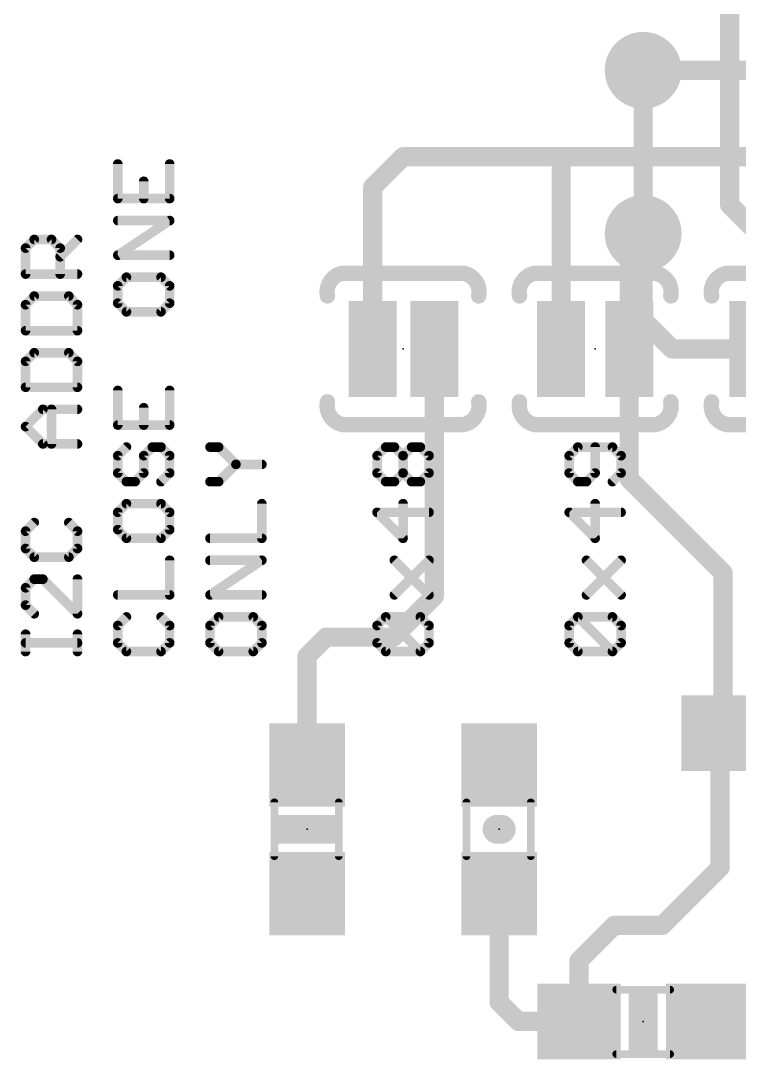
# Model space of a CAD drawing. Extents: x -22 to 88, y -20 to 45.
# Drawn here: x 1.29 to 10.8, y 14.74 to 28.47 of the extents above; entities that cross this region are included whole.
import ezdxf

# ---------------------------------------------------------------- set-up
doc = ezdxf.new("R2010")
doc.units = 0
for name, color, linetype in [('1', 12, 'CONTINUOUS'), ('16', 132, 'CONTINUOUS'), ('18', 110, 'CONTINUOUS'), ('21', 41, 'CONTINUOUS'), ('23', 53, 'CONTINUOUS'), ('51', 53, 'CONTINUOUS')]:
    doc.layers.add(name, color=color, linetype=linetype)

# ---------------------------------------------------------------- blocks, each defined once
blk = doc.blocks.new('RECT')
blk.add_solid([(-0.5, -0.5), (0.5, -0.5), (-0.5, 0.5), (0.5, 0.5)])
blk = doc.blocks.new('ROUNDV')
at = {"const_width": 0.5}
blk.add_lwpolyline([(0, -0.25, 1), (0, 0.25, 1), (0, -0.25)], format="xyb", dxfattribs=at)

msp = doc.modelspace()

# ---------------------------------------------------------------- linework, layer by layer
at = {"layer": '1', "const_width": 0.254}
for points in [[(9.525, 27.813), (12.7, 27.813)], [(5.9491, 26.2691), (6.35, 26.67)], [(6.35, 26.67), (8.509, 26.67)], [(8.44, 26.601), (8.509, 26.67)], [(8.509, 26.67), (10.922, 26.67)], [(10.922, 26.67), (13.589, 26.67)], [(10.98, 26.612), (10.922, 26.67)], [(8.44, 24.13), (8.44, 26.601)], [(5.9491, 24.13), (5.9491, 26.2691)], [(9.34, 25.469), (9.525, 25.654)], [(9.34, 24.13), (9.34, 25.469)], [(6.7627, 24.13), (6.7627, 20.8597)], [(9.34, 24.13), (9.34, 22.41)], [(10.58, 21.17), (9.34, 22.41)], [(10.58, 19.05), (10.58, 21.17)], [(6.223, 20.32), (6.7627, 20.8597)], [(5.08, 20.066), (5.334, 20.32)], [(5.334, 20.32), (6.223, 20.32)], [(5.08, 18.63), (5.08, 20.066)], [(10.541, 19.011), (10.58, 19.05)], [(10.541, 17.272), (10.541, 19.011)], [(9.779, 16.51), (10.541, 17.272)], [(7.62, 16.93), (7.62, 15.494)], [(8.675, 16.041), (9.144, 16.51)], [(9.144, 16.51), (9.779, 16.51)], [(8.675, 15.24), (8.675, 16.041)], [(7.874, 15.24), (7.62, 15.494)], [(8.675, 15.24), (7.874, 15.24)], [(10.375, 15.24), (11.049, 15.24)]]:
    msp.add_lwpolyline(points, dxfattribs=at)
at = {"layer": '1', "const_width": 0.127}
for points in [[(9.525, 27.8765, 1), (9.525, 27.7495)], [(6.35, 26.7335, 1), (6.35, 26.6065)], [(6.3949, 26.6251, 1), (6.3051, 26.7149)], [(8.509, 26.7335, 1), (8.509, 26.6065)], [(8.5539, 26.6251, 1), (8.4641, 26.7149)], [(8.509, 26.6065, 1), (8.509, 26.7335)], [(10.922, 26.7335, 1), (10.922, 26.6065)], [(8.5035, 26.601, 1), (8.3765, 26.601)], [(8.3951, 26.6459, 1), (8.4849, 26.5561)], [(6.0126, 26.2691, 1), (5.8856, 26.2691)], [(5.9042, 26.314, 1), (5.994, 26.2242)], [(9.5699, 25.6091, 1), (9.4801, 25.6989)], [(9.4035, 25.469, 1), (9.2765, 25.469)], [(9.2951, 25.5139, 1), (9.3849, 25.4241)], [(5.8856, 24.13, 1), (6.0126, 24.13)], [(6.8262, 24.13, 1), (6.6992, 24.13)], [(8.3765, 24.13, 1), (8.5035, 24.13)], [(9.4035, 24.13, 1), (9.2765, 24.13)], [(9.2765, 24.13, 1), (9.4035, 24.13)], [(9.3849, 22.4549, 1), (9.2951, 22.3651)], [(9.2765, 22.41, 1), (9.4035, 22.41)], [(10.6435, 21.17, 1), (10.5165, 21.17)], [(10.5351, 21.1251, 1), (10.6249, 21.2149)], [(6.6992, 20.8597, 1), (6.8262, 20.8597)], [(6.8076, 20.8148, 1), (6.7178, 20.9046)], [(5.334, 20.3835, 1), (5.334, 20.2565)], [(5.3789, 20.2751, 1), (5.2891, 20.3649)], [(6.1781, 20.3649, 1), (6.2679, 20.2751)], [(6.223, 20.2565, 1), (6.223, 20.3835)], [(5.1435, 20.066, 1), (5.0165, 20.066)], [(5.0351, 20.1109, 1), (5.1249, 20.0211)], [(10.6045, 19.011, 1), (10.4775, 19.011)], [(10.4961, 19.0559, 1), (10.5859, 18.9661)], [(10.5165, 19.05, 1), (10.6435, 19.05)], [(10.6249, 19.0051, 1), (10.5351, 19.0949)], [(5.0165, 18.63, 1), (5.1435, 18.63)], [(10.4775, 17.272, 1), (10.6045, 17.272)], [(10.5859, 17.2271, 1), (10.4961, 17.3169)], [(7.6835, 16.93, 1), (7.5565, 16.93)], [(9.144, 16.5735, 1), (9.144, 16.4465)], [(9.1889, 16.4651, 1), (9.0991, 16.5549)], [(9.7341, 16.5549, 1), (9.8239, 16.4651)], [(9.779, 16.4465, 1), (9.779, 16.5735)], [(8.7385, 16.041, 1), (8.6115, 16.041)], [(8.6301, 16.0859, 1), (8.7199, 15.9961)], [(7.6649, 15.5389, 1), (7.5751, 15.4491)], [(7.5565, 15.494, 1), (7.6835, 15.494)], [(7.874, 15.3035, 1), (7.874, 15.1765)], [(7.8291, 15.1951, 1), (7.9189, 15.2849)], [(8.6115, 15.24, 1), (8.7385, 15.24)], [(8.675, 15.1765, 1), (8.675, 15.3035)], [(10.375, 15.3035, 1), (10.375, 15.1765)]]:
    msp.add_lwpolyline(points, format="xyb", dxfattribs=at)
at = {"layer": '16', "const_width": 0.254}
for points in [[(10.668, 26.035), (10.668, 29.083)], [(9.525, 25.654), (9.525, 27.813)], [(11.049, 25.654), (10.668, 26.035)], [(9.525, 25.654), (9.525, 24.511)], [(9.525, 24.511), (9.906, 24.13)], [(9.906, 24.13), (16.51, 24.13)]]:
    msp.add_lwpolyline(points, dxfattribs=at)
at = {"layer": '16', "const_width": 0.127}
for points in [[(9.5885, 27.813, 1), (9.4615, 27.813)], [(10.7129, 26.0799, 1), (10.6231, 25.9901)], [(10.6045, 26.035, 1), (10.7315, 26.035)], [(9.5885, 25.654, 1), (9.4615, 25.654)], [(9.4615, 25.654, 1), (9.5885, 25.654)], [(9.5699, 24.5559, 1), (9.4801, 24.4661)], [(9.4615, 24.511, 1), (9.5885, 24.511)], [(9.906, 24.1935, 1), (9.906, 24.0665)], [(9.8611, 24.0851, 1), (9.9509, 24.1749)]]:
    msp.add_lwpolyline(points, format="xyb", dxfattribs=at)
at = {"layer": '21'}
for points, const_width in [([(2.5775, 26.5744), (2.5775, 26.1168)], 0.127), ([(3.2639, 26.1168), (3.2639, 26.5744)], 0.127), ([(2.9207, 26.1168), (2.9207, 26.3456)], 0.127), ([(2.5775, 26.1168), (3.2639, 26.1168)], 0.127), ([(2.5775, 25.3684), (3.2639, 25.826)], 0.127), ([(3.2639, 25.826), (2.5775, 25.826)], 0.127), ([(1.3583, 25.4621), (1.4727, 25.5765)], 0.127), ([(1.4727, 25.5765), (1.7015, 25.5765)], 0.127), ([(1.7015, 25.5765), (1.8159, 25.4621)], 0.127), ([(1.8159, 25.3477), (2.0447, 25.5765)], 0.127), ([(1.3583, 25.1189), (1.3583, 25.4621)], 0.127), ([(1.8159, 25.4621), (1.8159, 25.1189)], 0.127), ([(3.2639, 25.3684), (2.5775, 25.3684)], 0.127), ([(2.0447, 25.1189), (1.3583, 25.1189)], 0.127), ([(2.6919, 25.0776), (2.5775, 24.9632)], 0.127), ([(3.1495, 25.0776), (2.6919, 25.0776)], 0.127), ([(3.2639, 24.9632), (3.1495, 25.0776)], 0.127), ([(5.55, 25.13), (7.15, 25.13)], 0.2032), ([(8.09, 25.13), (9.69, 25.13)], 0.2032), ([(10.63, 25.13), (12.23, 25.13)], 0.2032), ([(2.5775, 24.9632), (2.5775, 24.7344)], 0.127), ([(3.2639, 24.7344), (3.2639, 24.9632)], 0.127), ([(1.4727, 24.8281), (1.3583, 24.7137)], 0.127), ([(1.9303, 24.8281), (1.4727, 24.8281)], 0.127), ([(2.0447, 24.7137), (1.9303, 24.8281)], 0.127), ([(1.3583, 24.7137), (1.3583, 24.3705)], 0.127), ([(2.0447, 24.3705), (2.0447, 24.7137)], 0.127), ([(2.5775, 24.7344), (2.6919, 24.62)], 0.127), ([(3.1495, 24.62), (3.2639, 24.7344)], 0.127), ([(2.6919, 24.62), (3.1495, 24.62)], 0.127), ([(1.3583, 24.3705), (2.0447, 24.3705)], 0.127), ([(1.4727, 24.0797), (1.3583, 23.9653)], 0.127), ([(1.3583, 23.9653), (1.3583, 23.6221)], 0.127), ([(1.9303, 24.0797), (1.4727, 24.0797)], 0.127), ([(2.0447, 23.9653), (1.9303, 24.0797)], 0.127), ([(2.0447, 23.6221), (2.0447, 23.9653)], 0.127), ([(1.3583, 23.6221), (2.0447, 23.6221)], 0.127), ([(2.5775, 23.5808), (2.5775, 23.1232)], 0.127), ([(3.2639, 23.1232), (3.2639, 23.5808)], 0.127), ([(1.3583, 23.1025), (1.5871, 23.3313)], 0.127), ([(1.5871, 23.3313), (2.0447, 23.3313)], 0.127), ([(1.7015, 22.8737), (1.7015, 23.3313)], 0.127), ([(2.9207, 23.1232), (2.9207, 23.352)], 0.127), ([(7.15, 23.13), (5.55, 23.13)], 0.2032), ([(9.69, 23.13), (8.09, 23.13)], 0.2032), ([(12.23, 23.13), (10.63, 23.13)], 0.2032), ([(1.5871, 22.8737), (1.3583, 23.1025)], 0.127), ([(2.5775, 23.1232), (3.2639, 23.1232)], 0.127), ([(2.0447, 22.8737), (1.5871, 22.8737)], 0.127), ([(2.6919, 22.8323), (2.5775, 22.7179)], 0.127), ([(2.9207, 22.7179), (3.0351, 22.8323)], 0.127), ([(3.0351, 22.8323), (3.1495, 22.8323)], 0.127), ([(3.1495, 22.8323), (3.2639, 22.7179)], 0.127), ([(3.9111, 22.8323), (3.7967, 22.8323)], 0.127), ([(4.1399, 22.6035), (3.9111, 22.8323)], 0.127), ([(6.0065, 22.7179), (6.1209, 22.8323)], 0.127), ([(6.1209, 22.8323), (6.2353, 22.8323)], 0.127), ([(6.2353, 22.8323), (6.3497, 22.7179)], 0.127), ([(6.3497, 22.7179), (6.4641, 22.8323)], 0.127), ([(6.4641, 22.8323), (6.5785, 22.8323)], 0.127), ([(6.5785, 22.8323), (6.6929, 22.7179)], 0.127), ([(8.6609, 22.8323), (8.5465, 22.7179)], 0.127), ([(9.1185, 22.8323), (8.6609, 22.8323)], 0.127), ([(8.8897, 22.4891), (8.8897, 22.8323)], 0.127), ([(9.2329, 22.7179), (9.1185, 22.8323)], 0.127), ([(2.5775, 22.7179), (2.5775, 22.4891)], 0.127), ([(2.9207, 22.4891), (2.9207, 22.7179)], 0.127), ([(3.2639, 22.7179), (3.2639, 22.4891)], 0.127), ([(3.9111, 22.3747), (4.1399, 22.6035)], 0.127), ([(4.1399, 22.6035), (4.4831, 22.6035)], 0.127), ([(6.0065, 22.4891), (6.0065, 22.7179)], 0.127), ([(6.3497, 22.4891), (6.3497, 22.7179)], 0.127), ([(6.6929, 22.7179), (6.6929, 22.4891)], 0.127), ([(8.5465, 22.7179), (8.5465, 22.4891)], 0.127), ([(9.2329, 22.4891), (9.2329, 22.7179)], 0.127), ([(2.5775, 22.4891), (2.6919, 22.3747)], 0.127), ([(2.8063, 22.3747), (2.9207, 22.4891)], 0.127), ([(3.2639, 22.4891), (3.1495, 22.3747)], 0.127), ([(6.1209, 22.3747), (6.0065, 22.4891)], 0.127), ([(6.3497, 22.4891), (6.2353, 22.3747)], 0.127), ([(6.4641, 22.3747), (6.3497, 22.4891)], 0.127), ([(6.6929, 22.4891), (6.5785, 22.3747)], 0.127), ([(8.5465, 22.4891), (8.6609, 22.3747)], 0.127), ([(8.7753, 22.3747), (8.8897, 22.4891)], 0.127), ([(9.1185, 22.3747), (9.2329, 22.4891)], 0.127), ([(2.6919, 22.3747), (2.8063, 22.3747)], 0.127), ([(3.7967, 22.3747), (3.9111, 22.3747)], 0.127), ([(6.2353, 22.3747), (6.1209, 22.3747)], 0.127), ([(6.5785, 22.3747), (6.4641, 22.3747)], 0.127), ([(8.6609, 22.3747), (8.7753, 22.3747)], 0.127), ([(2.6919, 22.0839), (2.5775, 21.9695)], 0.127), ([(3.1495, 22.0839), (2.6919, 22.0839)], 0.127), ([(3.2639, 21.9695), (3.1495, 22.0839)], 0.127), ([(4.4831, 21.6263), (4.4831, 22.0839)], 0.127), ([(6.3497, 21.6263), (6.3497, 22.0839)], 0.127), ([(8.8897, 21.6263), (8.8897, 22.0839)], 0.127), ([(2.5775, 21.9695), (2.5775, 21.7407)], 0.127), ([(3.2639, 21.7407), (3.2639, 21.9695)], 0.127), ([(6.6929, 21.9695), (6.0065, 21.9695)], 0.127), ([(6.0065, 21.9695), (6.3497, 21.6263)], 0.127), ([(9.2329, 21.9695), (8.5465, 21.9695)], 0.127), ([(8.5465, 21.9695), (8.8897, 21.6263)], 0.127), ([(1.4727, 21.8345), (1.3583, 21.7201)], 0.127), ([(2.0447, 21.7201), (1.9303, 21.8345)], 0.127), ([(1.3583, 21.7201), (1.3583, 21.4913)], 0.127), ([(2.0447, 21.4913), (2.0447, 21.7201)], 0.127), ([(2.5775, 21.7407), (2.6919, 21.6263)], 0.127), ([(2.6919, 21.6263), (3.1495, 21.6263)], 0.127), ([(3.1495, 21.6263), (3.2639, 21.7407)], 0.127), ([(3.7967, 21.6263), (4.4831, 21.6263)], 0.127), ([(1.3583, 21.4913), (1.4727, 21.3769)], 0.127), ([(1.9303, 21.3769), (2.0447, 21.4913)], 0.127), ([(1.4727, 21.3769), (1.9303, 21.3769)], 0.127), ([(3.2639, 20.8779), (3.2639, 21.3355)], 0.127), ([(3.7967, 20.8779), (4.4831, 21.3355)], 0.127), ([(4.4831, 21.3355), (3.7967, 21.3355)], 0.127), ([(6.2353, 20.8779), (6.6929, 21.3355)], 0.127), ([(6.6929, 20.8779), (6.2353, 21.3355)], 0.127), ([(8.7753, 20.8779), (9.2329, 21.3355)], 0.127), ([(9.2329, 20.8779), (8.7753, 21.3355)], 0.127), ([(1.4727, 21.086), (1.3583, 20.9716)], 0.127), ([(1.5871, 21.086), (1.4727, 21.086)], 0.127), ([(2.0447, 20.6284), (1.5871, 21.086)], 0.127), ([(2.0447, 21.086), (2.0447, 20.6284)], 0.127), ([(1.3583, 20.9716), (1.3583, 20.7428)], 0.127), ([(2.5775, 20.8779), (3.2639, 20.8779)], 0.127), ([(4.4831, 20.8779), (3.7967, 20.8779)], 0.127), ([(1.3583, 20.7428), (1.4727, 20.6284)], 0.127), ([(2.6919, 20.5871), (2.5775, 20.4727)], 0.127), ([(3.2639, 20.4727), (3.1495, 20.5871)], 0.127), ([(3.9111, 20.5871), (3.7967, 20.4727)], 0.127), ([(4.3687, 20.5871), (3.9111, 20.5871)], 0.127), ([(4.4831, 20.4727), (4.3687, 20.5871)], 0.127), ([(6.0065, 20.4727), (6.1209, 20.5871)], 0.127), ([(6.1209, 20.5871), (6.5785, 20.5871)], 0.127), ([(6.5785, 20.1295), (6.1209, 20.5871)], 0.127), ([(6.5785, 20.5871), (6.6929, 20.4727)], 0.127), ([(8.5465, 20.4727), (8.6609, 20.5871)], 0.127), ([(8.6609, 20.5871), (9.1185, 20.5871)], 0.127), ([(9.1185, 20.1295), (8.6609, 20.5871)], 0.127), ([(9.1185, 20.5871), (9.2329, 20.4727)], 0.127), ([(2.5775, 20.4727), (2.5775, 20.2439)], 0.127), ([(3.2639, 20.2439), (3.2639, 20.4727)], 0.127), ([(3.7967, 20.4727), (3.7967, 20.2439)], 0.127), ([(4.4831, 20.2439), (4.4831, 20.4727)], 0.127), ([(6.0065, 20.2439), (6.0065, 20.4727)], 0.127), ([(6.6929, 20.4727), (6.6929, 20.2439)], 0.127), ([(8.5465, 20.2439), (8.5465, 20.4727)], 0.127), ([(9.2329, 20.4727), (9.2329, 20.2439)], 0.127), ([(1.3583, 20.1295), (1.3583, 20.3583)], 0.127), ([(2.0447, 20.1295), (2.0447, 20.3583)], 0.127), ([(2.0447, 20.2439), (1.3583, 20.2439)], 0.127), ([(2.5775, 20.2439), (2.6919, 20.1295)], 0.127), ([(2.6919, 20.1295), (3.1495, 20.1295)], 0.127), ([(3.1495, 20.1295), (3.2639, 20.2439)], 0.127), ([(3.7967, 20.2439), (3.9111, 20.1295)], 0.127), ([(3.9111, 20.1295), (4.3687, 20.1295)], 0.127), ([(4.3687, 20.1295), (4.4831, 20.2439)], 0.127), ([(6.1209, 20.1295), (6.0065, 20.2439)], 0.127), ([(6.5785, 20.1295), (6.1209, 20.1295)], 0.127), ([(6.6929, 20.2439), (6.5785, 20.1295)], 0.127), ([(8.6609, 20.1295), (8.5465, 20.2439)], 0.127), ([(9.1185, 20.1295), (8.6609, 20.1295)], 0.127), ([(9.2329, 20.2439), (9.1185, 20.1295)], 0.127), ([(7.5921, 17.78), (7.6479, 17.78)], 0.381)]:
    msp.add_lwpolyline(points, dxfattribs=dict(at, const_width=const_width))
for points, const_width in [([(2.6093, 26.5744, 1), (2.5458, 26.5744)], 0.0635), ([(3.2957, 26.5744, 1), (3.2321, 26.5744)], 0.0635), ([(2.9525, 26.3456, 1), (2.889, 26.3456)], 0.0635), ([(2.5775, 26.1486, 1), (2.5775, 26.0851)], 0.0635), ([(2.5458, 26.1168, 1), (2.6093, 26.1168)], 0.0635), ([(2.889, 26.1168, 1), (2.9525, 26.1168)], 0.0635), ([(3.2321, 26.1168, 1), (3.2957, 26.1168)], 0.0635), ([(3.2639, 26.0851, 1), (3.2639, 26.1486)], 0.0635), ([(2.5775, 25.8577, 1), (2.5775, 25.7943)], 0.0635), ([(3.2815, 25.7996, 1), (3.2463, 25.8524)], 0.0635), ([(3.2639, 25.7943, 1), (3.2639, 25.8577)], 0.0635), ([(1.4727, 25.6083, 1), (1.4727, 25.5448)], 0.0635), ([(1.4952, 25.5541, 1), (1.4503, 25.599)], 0.0635), ([(1.724, 25.599, 1), (1.6791, 25.5541)], 0.0635), ([(1.7015, 25.5448, 1), (1.7015, 25.6083)], 0.0635), ([(2.0672, 25.5541, 1), (2.0222, 25.599)], 0.0635), ([(1.3901, 25.4621, 1), (1.3266, 25.4621)], 0.0635), ([(1.3359, 25.4846, 1), (1.3808, 25.4397)], 0.0635), ([(1.8477, 25.4621, 1), (1.7842, 25.4621)], 0.0635), ([(1.7935, 25.3702, 1), (1.8384, 25.3253)], 0.0635), ([(1.7935, 25.4397, 1), (1.8384, 25.4846)], 0.0635), ([(2.5775, 25.4002, 1), (2.5775, 25.3367)], 0.0635), ([(2.5599, 25.3948, 1), (2.5951, 25.342)], 0.0635), ([(3.2639, 25.3367, 1), (3.2639, 25.4002)], 0.0635), ([(1.3583, 25.1507, 1), (1.3583, 25.0872)], 0.0635), ([(1.3266, 25.1189, 1), (1.3901, 25.1189)], 0.0635), ([(1.7842, 25.1189, 1), (1.8477, 25.1189)], 0.0635), ([(2.0447, 25.0872, 1), (2.0447, 25.1507)], 0.0635), ([(2.6919, 25.1093, 1), (2.6919, 25.0458)], 0.0635), ([(2.7144, 25.0551, 1), (2.6695, 25.1)], 0.0635), ([(3.172, 25.1, 1), (3.1271, 25.0551)], 0.0635), ([(3.1495, 25.0458, 1), (3.1495, 25.1093)], 0.0635), ([(5.55, 25.13, 0.4144), (5.35, 24.83)], 0.2032), ([(5.55, 25.1808, 1), (5.55, 25.0792)], 0.1016), ([(5.5599, 25.0802, 1), (5.5401, 25.1798)], 0.1016), ([(7.35, 24.83, 0.4146), (7.15, 25.13)], 0.2032), ([(7.1599, 25.1798, 1), (7.1401, 25.0802)], 0.1016), ([(7.15, 25.0792, 1), (7.15, 25.1808)], 0.1016), ([(8.09, 25.13, 0.4142), (7.89, 24.83)], 0.2032), ([(8.09, 25.1808, 1), (8.09, 25.0792)], 0.1016), ([(8.1, 25.0802, 1), (8.08, 25.1798)], 0.1016), ([(9.89, 24.83, 0.4142), (9.69, 25.13)], 0.2032), ([(9.7, 25.1798, 1), (9.68, 25.0802)], 0.1016), ([(9.69, 25.0792, 1), (9.69, 25.1808)], 0.1016), ([(10.63, 25.13, 0.4142), (10.43, 24.83)], 0.2032), ([(10.63, 25.1808, 1), (10.63, 25.0792)], 0.1016), ([(10.64, 25.0802, 1), (10.62, 25.1798)], 0.1016), ([(2.6093, 24.9632, 1), (2.5458, 24.9632)], 0.0635), ([(2.5551, 24.9856, 1), (2.6, 24.9407)], 0.0635), ([(3.2957, 24.9632, 1), (3.2321, 24.9632)], 0.0635), ([(3.2414, 24.9407, 1), (3.2864, 24.9856)], 0.0635), ([(1.4727, 24.8599, 1), (1.4727, 24.7964)], 0.0635), ([(1.4952, 24.8057, 1), (1.4503, 24.8506)], 0.0635), ([(1.9528, 24.8506, 1), (1.9079, 24.8057)], 0.0635), ([(1.9303, 24.7964, 1), (1.9303, 24.8599)], 0.0635), ([(5.3002, 24.82, 1), (5.3998, 24.84)], 0.1016), ([(7.3002, 24.84, 1), (7.3998, 24.82)], 0.1016), ([(7.8402, 24.82, 1), (7.9398, 24.84)], 0.1016), ([(9.8402, 24.84, 1), (9.9398, 24.82)], 0.1016), ([(10.3802, 24.82, 1), (10.4798, 24.84)], 0.1016), ([(1.3901, 24.7137, 1), (1.3266, 24.7137)], 0.0635), ([(1.3359, 24.7362, 1), (1.3808, 24.6913)], 0.0635), ([(2.0765, 24.7137, 1), (2.013, 24.7137)], 0.0635), ([(2.0222, 24.6913, 1), (2.0672, 24.7362)], 0.0635), ([(2.5458, 24.7344, 1), (2.6093, 24.7344)], 0.0635), ([(2.6, 24.7568, 1), (2.5551, 24.7119)], 0.0635), ([(3.2321, 24.7344, 1), (3.2957, 24.7344)], 0.0635), ([(3.2864, 24.7119, 1), (3.2414, 24.7568)], 0.0635), ([(2.6919, 24.6517, 1), (2.6919, 24.5882)], 0.0635), ([(2.6695, 24.5975, 1), (2.7144, 24.6424)], 0.0635), ([(3.1271, 24.6424, 1), (3.172, 24.5975)], 0.0635), ([(3.1495, 24.5882, 1), (3.1495, 24.6517)], 0.0635), ([(1.3583, 24.4023, 1), (1.3583, 24.3388)], 0.0635), ([(1.3266, 24.3705, 1), (1.3901, 24.3705)], 0.0635), ([(2.013, 24.3705, 1), (2.0765, 24.3705)], 0.0635), ([(2.0447, 24.3388, 1), (2.0447, 24.4023)], 0.0635), ([(1.3901, 23.9653, 1), (1.3266, 23.9653)], 0.0635), ([(1.4727, 24.1114, 1), (1.4727, 24.0479)], 0.0635), ([(1.4952, 24.0572, 1), (1.4503, 24.1021)], 0.0635), ([(1.9528, 24.1021, 1), (1.9079, 24.0572)], 0.0635), ([(1.9303, 24.0479, 1), (1.9303, 24.1114)], 0.0635), ([(2.0765, 23.9653, 1), (2.013, 23.9653)], 0.0635), ([(1.3359, 23.9877, 1), (1.3808, 23.9428)], 0.0635), ([(2.0222, 23.9428, 1), (2.0672, 23.9877)], 0.0635), ([(1.3583, 23.6539, 1), (1.3583, 23.5904)], 0.0635), ([(1.3266, 23.6221, 1), (1.3901, 23.6221)], 0.0635), ([(2.013, 23.6221, 1), (2.0765, 23.6221)], 0.0635), ([(2.0447, 23.5904, 1), (2.0447, 23.6539)], 0.0635), ([(2.6093, 23.5808, 1), (2.5458, 23.5808)], 0.0635), ([(3.2957, 23.5808, 1), (3.2321, 23.5808)], 0.0635), ([(5.35, 23.43, 0.4144), (5.55, 23.13)], 0.2032), ([(5.3998, 23.42, 1), (5.3002, 23.44)], 0.1016), ([(7.15, 23.13, 0.4144), (7.35, 23.43)], 0.2032), ([(7.3998, 23.44, 1), (7.3002, 23.42)], 0.1016), ([(7.89, 23.43, 0.4142), (8.09, 23.13)], 0.2032), ([(7.9398, 23.42, 1), (7.8402, 23.44)], 0.1016), ([(9.69, 23.13, 0.4142), (9.89, 23.43)], 0.2032), ([(9.9398, 23.44, 1), (9.8402, 23.42)], 0.1016), ([(10.43, 23.43, 0.4142), (10.63, 23.13)], 0.2032), ([(10.4798, 23.42, 1), (10.3802, 23.44)], 0.1016), ([(1.5871, 23.363, 1), (1.5871, 23.2995)], 0.0635), ([(1.6096, 23.3088, 1), (1.5647, 23.3537)], 0.0635), ([(1.7333, 23.3313, 1), (1.6698, 23.3313)], 0.0635), ([(2.0447, 23.2995, 1), (2.0447, 23.363)], 0.0635), ([(2.9525, 23.352, 1), (2.889, 23.352)], 0.0635), ([(5.55, 23.1808, 1), (5.55, 23.0792)], 0.1016), ([(5.5401, 23.0802, 1), (5.5599, 23.1798)], 0.1016), ([(7.1401, 23.1798, 1), (7.1599, 23.0802)], 0.1016), ([(7.15, 23.0792, 1), (7.15, 23.1808)], 0.1016), ([(8.09, 23.1808, 1), (8.09, 23.0792)], 0.1016), ([(8.08, 23.0802, 1), (8.1, 23.1798)], 0.1016), ([(9.68, 23.1798, 1), (9.7, 23.0802)], 0.1016), ([(9.69, 23.0792, 1), (9.69, 23.1808)], 0.1016), ([(10.63, 23.1808, 1), (10.63, 23.0792)], 0.1016), ([(10.62, 23.0802, 1), (10.64, 23.1798)], 0.1016), ([(1.3808, 23.1249, 1), (1.3359, 23.08)], 0.0635), ([(1.3359, 23.1249, 1), (1.3808, 23.08)], 0.0635), ([(2.5775, 23.1549, 1), (2.5775, 23.0914)], 0.0635), ([(2.5458, 23.1232, 1), (2.6093, 23.1232)], 0.0635), ([(2.889, 23.1232, 1), (2.9525, 23.1232)], 0.0635), ([(3.2321, 23.1232, 1), (3.2957, 23.1232)], 0.0635), ([(3.2639, 23.0914, 1), (3.2639, 23.1549)], 0.0635), ([(1.5871, 22.9054, 1), (1.5871, 22.8419)], 0.0635), ([(1.5647, 22.8512, 1), (1.6096, 22.8961)], 0.0635), ([(2.0447, 22.8419, 1), (2.0447, 22.9054)], 0.0635), ([(1.6698, 22.8737, 1), (1.7333, 22.8737)], 0.0635), ([(2.7144, 22.8099, 1), (2.6695, 22.8548)], 0.0635), ([(3.0351, 22.8641, 1), (3.0351, 22.8006)], 0.0635), ([(3.0576, 22.8099, 1), (3.0127, 22.8548)], 0.0635), ([(3.172, 22.8548, 1), (3.1271, 22.8099)], 0.0635), ([(3.1495, 22.8006, 1), (3.1495, 22.8641)], 0.0635), ([(3.7967, 22.8641, 1), (3.7967, 22.8006)], 0.0635), ([(3.9336, 22.8548, 1), (3.8887, 22.8099)], 0.0635), ([(3.9111, 22.8006, 1), (3.9111, 22.8641)], 0.0635), ([(6.1209, 22.8641, 1), (6.1209, 22.8006)], 0.0635), ([(6.1434, 22.8099, 1), (6.0985, 22.8548)], 0.0635), ([(6.2578, 22.8548, 1), (6.2129, 22.8099)], 0.0635), ([(6.2353, 22.8006, 1), (6.2353, 22.8641)], 0.0635), ([(6.4641, 22.8641, 1), (6.4641, 22.8006)], 0.0635), ([(6.4866, 22.8099, 1), (6.4417, 22.8548)], 0.0635), ([(6.601, 22.8548, 1), (6.5561, 22.8099)], 0.0635), ([(6.5785, 22.8006, 1), (6.5785, 22.8641)], 0.0635), ([(8.6609, 22.8641, 1), (8.6609, 22.8006)], 0.0635), ([(8.6834, 22.8099, 1), (8.6385, 22.8548)], 0.0635), ([(8.9215, 22.8323, 1), (8.858, 22.8323)], 0.0635), ([(9.141, 22.8548, 1), (9.0961, 22.8099)], 0.0635), ([(9.1185, 22.8006, 1), (9.1185, 22.8641)], 0.0635), ([(2.6093, 22.7179, 1), (2.5458, 22.7179)], 0.0635), ([(2.5551, 22.7404, 1), (2.6, 22.6955)], 0.0635), ([(2.9525, 22.7179, 1), (2.889, 22.7179)], 0.0635), ([(2.8983, 22.7404, 1), (2.9432, 22.6955)], 0.0635), ([(3.2957, 22.7179, 1), (3.2321, 22.7179)], 0.0635), ([(3.2414, 22.6955, 1), (3.2864, 22.7404)], 0.0635), ([(4.1399, 22.6353, 1), (4.1399, 22.5718)], 0.0635), ([(4.1175, 22.5811, 1), (4.1624, 22.626)], 0.0635), ([(4.1624, 22.5811, 1), (4.1175, 22.626)], 0.0635), ([(4.4831, 22.5718, 1), (4.4831, 22.6353)], 0.0635), ([(6.0383, 22.7179, 1), (5.9748, 22.7179)], 0.0635), ([(5.9841, 22.7404, 1), (6.029, 22.6955)], 0.0635), ([(6.3815, 22.7179, 1), (6.318, 22.7179)], 0.0635), ([(6.3273, 22.7404, 1), (6.3722, 22.6955)], 0.0635), ([(6.3273, 22.6955, 1), (6.3722, 22.7404)], 0.0635), ([(6.7247, 22.7179, 1), (6.6612, 22.7179)], 0.0635), ([(6.6704, 22.6955, 1), (6.7154, 22.7404)], 0.0635), ([(8.5783, 22.7179, 1), (8.5148, 22.7179)], 0.0635), ([(8.5241, 22.7404, 1), (8.569, 22.6955)], 0.0635), ([(9.2647, 22.7179, 1), (9.2012, 22.7179)], 0.0635), ([(9.2104, 22.6955, 1), (9.2554, 22.7404)], 0.0635), ([(2.5458, 22.4891, 1), (2.6093, 22.4891)], 0.0635), ([(2.6, 22.5116, 1), (2.5551, 22.4667)], 0.0635), ([(2.889, 22.4891, 1), (2.9525, 22.4891)], 0.0635), ([(2.9432, 22.4667, 1), (2.8983, 22.5116)], 0.0635), ([(3.2321, 22.4891, 1), (3.2957, 22.4891)], 0.0635), ([(3.2864, 22.4667, 1), (3.2414, 22.5116)], 0.0635), ([(6.029, 22.5116, 1), (5.9841, 22.4667)], 0.0635), ([(5.9748, 22.4891, 1), (6.0383, 22.4891)], 0.0635), ([(6.318, 22.4891, 1), (6.3815, 22.4891)], 0.0635), ([(6.3722, 22.5116, 1), (6.3273, 22.4667)], 0.0635), ([(6.3722, 22.4667, 1), (6.3273, 22.5116)], 0.0635), ([(6.6612, 22.4891, 1), (6.7247, 22.4891)], 0.0635), ([(6.7154, 22.4667, 1), (6.6704, 22.5116)], 0.0635), ([(8.5148, 22.4891, 1), (8.5783, 22.4891)], 0.0635), ([(8.569, 22.5116, 1), (8.5241, 22.4667)], 0.0635), ([(8.858, 22.4891, 1), (8.9215, 22.4891)], 0.0635), ([(8.9122, 22.4667, 1), (8.8673, 22.5116)], 0.0635), ([(9.2012, 22.4891, 1), (9.2647, 22.4891)], 0.0635), ([(9.2554, 22.4667, 1), (9.2104, 22.5116)], 0.0635), ([(2.6919, 22.4065, 1), (2.6919, 22.343)], 0.0635), ([(2.6695, 22.3523, 1), (2.7144, 22.3972)], 0.0635), ([(2.7839, 22.3972, 1), (2.8288, 22.3523)], 0.0635), ([(2.8063, 22.343, 1), (2.8063, 22.4065)], 0.0635), ([(3.1271, 22.3972, 1), (3.172, 22.3523)], 0.0635), ([(3.7967, 22.4065, 1), (3.7967, 22.343)], 0.0635), ([(3.8887, 22.3972, 1), (3.9336, 22.3523)], 0.0635), ([(3.9111, 22.343, 1), (3.9111, 22.4065)], 0.0635), ([(6.1209, 22.4065, 1), (6.1209, 22.343)], 0.0635), ([(6.0985, 22.3523, 1), (6.1434, 22.3972)], 0.0635), ([(6.2129, 22.3972, 1), (6.2578, 22.3523)], 0.0635), ([(6.2353, 22.343, 1), (6.2353, 22.4065)], 0.0635), ([(6.4641, 22.4065, 1), (6.4641, 22.343)], 0.0635), ([(6.4417, 22.3523, 1), (6.4866, 22.3972)], 0.0635), ([(6.5561, 22.3972, 1), (6.601, 22.3523)], 0.0635), ([(6.5785, 22.343, 1), (6.5785, 22.4065)], 0.0635), ([(8.6609, 22.4065, 1), (8.6609, 22.343)], 0.0635), ([(8.6385, 22.3523, 1), (8.6834, 22.3972)], 0.0635), ([(8.7529, 22.3972, 1), (8.7978, 22.3523)], 0.0635), ([(8.7753, 22.343, 1), (8.7753, 22.4065)], 0.0635), ([(9.0961, 22.3972, 1), (9.141, 22.3523)], 0.0635), ([(2.6919, 22.1157, 1), (2.6919, 22.0522)], 0.0635), ([(2.7144, 22.0615, 1), (2.6695, 22.1064)], 0.0635), ([(3.172, 22.1064, 1), (3.1271, 22.0615)], 0.0635), ([(3.1495, 22.0522, 1), (3.1495, 22.1157)], 0.0635), ([(4.5149, 22.0839, 1), (4.4514, 22.0839)], 0.0635), ([(6.3815, 22.0839, 1), (6.318, 22.0839)], 0.0635), ([(8.9215, 22.0839, 1), (8.858, 22.0839)], 0.0635), ([(2.6093, 21.9695, 1), (2.5458, 21.9695)], 0.0635), ([(2.5551, 21.992, 1), (2.6, 21.9471)], 0.0635), ([(3.2957, 21.9695, 1), (3.2321, 21.9695)], 0.0635), ([(3.2414, 21.9471, 1), (3.2864, 21.992)], 0.0635), ([(6.0065, 22.0013, 1), (6.0065, 21.9378)], 0.0635), ([(6.029, 21.992, 1), (5.9841, 21.9471)], 0.0635), ([(6.6929, 21.9378, 1), (6.6929, 22.0013)], 0.0635), ([(8.5465, 22.0013, 1), (8.5465, 21.9378)], 0.0635), ([(8.569, 21.992, 1), (8.5241, 21.9471)], 0.0635), ([(9.2329, 21.9378, 1), (9.2329, 22.0013)], 0.0635), ([(1.4952, 21.812, 1), (1.4503, 21.8569)], 0.0635), ([(1.9528, 21.8569, 1), (1.9079, 21.812)], 0.0635), ([(1.3901, 21.7201, 1), (1.3266, 21.7201)], 0.0635), ([(1.3359, 21.7425, 1), (1.3808, 21.6976)], 0.0635), ([(2.0765, 21.7201, 1), (2.013, 21.7201)], 0.0635), ([(2.0222, 21.6976, 1), (2.0672, 21.7425)], 0.0635), ([(2.5458, 21.7407, 1), (2.6093, 21.7407)], 0.0635), ([(2.6, 21.7632, 1), (2.5551, 21.7183)], 0.0635), ([(2.6919, 21.6581, 1), (2.6919, 21.5946)], 0.0635), ([(3.1495, 21.5946, 1), (3.1495, 21.6581)], 0.0635), ([(3.2321, 21.7407, 1), (3.2957, 21.7407)], 0.0635), ([(3.2864, 21.7183, 1), (3.2414, 21.7632)], 0.0635), ([(3.7967, 21.6581, 1), (3.7967, 21.5946)], 0.0635), ([(4.4831, 21.5946, 1), (4.4831, 21.6581)], 0.0635), ([(1.3808, 21.5137, 1), (1.3359, 21.4688)], 0.0635), ([(2.0672, 21.4688, 1), (2.0222, 21.5137)], 0.0635), ([(2.6695, 21.6039, 1), (2.7144, 21.6488)], 0.0635), ([(3.1271, 21.6488, 1), (3.172, 21.6039)], 0.0635), ([(4.4514, 21.6263, 1), (4.5149, 21.6263)], 0.0635), ([(6.318, 21.6263, 1), (6.3815, 21.6263)], 0.0635), ([(6.3273, 21.6039, 1), (6.3722, 21.6488)], 0.0635), ([(8.858, 21.6263, 1), (8.9215, 21.6263)], 0.0635), ([(8.8673, 21.6039, 1), (8.9122, 21.6488)], 0.0635), ([(1.3266, 21.4913, 1), (1.3901, 21.4913)], 0.0635), ([(1.4727, 21.4086, 1), (1.4727, 21.3451)], 0.0635), ([(1.4503, 21.3544, 1), (1.4952, 21.3993)], 0.0635), ([(1.9079, 21.3993, 1), (1.9528, 21.3544)], 0.0635), ([(1.9303, 21.3451, 1), (1.9303, 21.4086)], 0.0635), ([(2.013, 21.4913, 1), (2.0765, 21.4913)], 0.0635), ([(3.2957, 21.3355, 1), (3.2321, 21.3355)], 0.0635), ([(3.7967, 21.3673, 1), (3.7967, 21.3038)], 0.0635), ([(4.5007, 21.3091, 1), (4.4655, 21.3619)], 0.0635), ([(4.4831, 21.3038, 1), (4.4831, 21.3673)], 0.0635), ([(6.2578, 21.358, 1), (6.2129, 21.3131)], 0.0635), ([(6.7154, 21.3131, 1), (6.6704, 21.358)], 0.0635), ([(8.7978, 21.358, 1), (8.7529, 21.3131)], 0.0635), ([(9.2554, 21.3131, 1), (9.2104, 21.358)], 0.0635), ([(1.4727, 21.1178, 1), (1.4727, 21.0543)], 0.0635), ([(1.4952, 21.0636, 1), (1.4503, 21.1085)], 0.0635), ([(1.6096, 21.1085, 1), (1.5647, 21.0636)], 0.0635), ([(1.5871, 21.0543, 1), (1.5871, 21.1178)], 0.0635), ([(2.0765, 21.086, 1), (2.013, 21.086)], 0.0635), ([(1.3901, 20.9716, 1), (1.3266, 20.9716)], 0.0635), ([(1.3359, 20.9941, 1), (1.3808, 20.9492)], 0.0635), ([(2.5775, 20.9097, 1), (2.5775, 20.8462)], 0.0635), ([(3.2321, 20.8779, 1), (3.2957, 20.8779)], 0.0635), ([(3.2639, 20.8462, 1), (3.2639, 20.9097)], 0.0635), ([(3.7967, 20.9097, 1), (3.7967, 20.8462)], 0.0635), ([(3.7791, 20.9043, 1), (3.8143, 20.8515)], 0.0635), ([(4.4831, 20.8462, 1), (4.4831, 20.9097)], 0.0635), ([(6.2129, 20.9004, 1), (6.2578, 20.8555)], 0.0635), ([(6.6704, 20.8555, 1), (6.7154, 20.9004)], 0.0635), ([(8.7529, 20.9004, 1), (8.7978, 20.8555)], 0.0635), ([(9.2104, 20.8555, 1), (9.2554, 20.9004)], 0.0635), ([(1.3808, 20.7653, 1), (1.3359, 20.7204)], 0.0635), ([(1.3266, 20.7428, 1), (1.3901, 20.7428)], 0.0635), ([(1.4503, 20.606, 1), (1.4952, 20.6509)], 0.0635), ([(2.013, 20.6284, 1), (2.0765, 20.6284)], 0.0635), ([(2.0222, 20.606, 1), (2.0672, 20.6509)], 0.0635), ([(2.7144, 20.5646, 1), (2.6695, 20.6095)], 0.0635), ([(3.172, 20.6095, 1), (3.1271, 20.5646)], 0.0635), ([(3.9111, 20.6188, 1), (3.9111, 20.5553)], 0.0635), ([(3.9336, 20.5646, 1), (3.8887, 20.6095)], 0.0635), ([(4.3912, 20.6095, 1), (4.3463, 20.5646)], 0.0635), ([(4.3687, 20.5553, 1), (4.3687, 20.6188)], 0.0635), ([(6.1209, 20.6188, 1), (6.1209, 20.5553)], 0.0635), ([(6.1434, 20.6095, 1), (6.0985, 20.5646)], 0.0635), ([(6.1434, 20.5646, 1), (6.0985, 20.6095)], 0.0635), ([(6.601, 20.6095, 1), (6.5561, 20.5646)], 0.0635), ([(6.5785, 20.5553, 1), (6.5785, 20.6188)], 0.0635), ([(8.6609, 20.6188, 1), (8.6609, 20.5553)], 0.0635), ([(8.6834, 20.6095, 1), (8.6385, 20.5646)], 0.0635), ([(8.6834, 20.5646, 1), (8.6385, 20.6095)], 0.0635), ([(9.141, 20.6095, 1), (9.0961, 20.5646)], 0.0635), ([(9.1185, 20.5553, 1), (9.1185, 20.6188)], 0.0635), ([(2.6093, 20.4727, 1), (2.5458, 20.4727)], 0.0635), ([(2.5551, 20.4951, 1), (2.6, 20.4502)], 0.0635), ([(3.2957, 20.4727, 1), (3.2321, 20.4727)], 0.0635), ([(3.2414, 20.4502, 1), (3.2864, 20.4951)], 0.0635), ([(3.8285, 20.4727, 1), (3.765, 20.4727)], 0.0635), ([(3.7743, 20.4951, 1), (3.8192, 20.4502)], 0.0635), ([(4.5149, 20.4727, 1), (4.4514, 20.4727)], 0.0635), ([(4.4606, 20.4502, 1), (4.5056, 20.4951)], 0.0635), ([(6.0383, 20.4727, 1), (5.9748, 20.4727)], 0.0635), ([(5.9841, 20.4951, 1), (6.029, 20.4502)], 0.0635), ([(6.7247, 20.4727, 1), (6.6612, 20.4727)], 0.0635), ([(6.6704, 20.4502, 1), (6.7154, 20.4951)], 0.0635), ([(8.5783, 20.4727, 1), (8.5148, 20.4727)], 0.0635), ([(8.5241, 20.4951, 1), (8.569, 20.4502)], 0.0635), ([(9.2647, 20.4727, 1), (9.2012, 20.4727)], 0.0635), ([(9.2104, 20.4502, 1), (9.2554, 20.4951)], 0.0635), ([(1.3901, 20.3583, 1), (1.3266, 20.3583)], 0.0635), ([(2.0765, 20.3583, 1), (2.013, 20.3583)], 0.0635), ([(1.3583, 20.2756, 1), (1.3583, 20.2121)], 0.0635), ([(2.0447, 20.2121, 1), (2.0447, 20.2756)], 0.0635), ([(2.5458, 20.2439, 1), (2.6093, 20.2439)], 0.0635), ([(2.6, 20.2663, 1), (2.5551, 20.2214)], 0.0635), ([(2.6919, 20.1612, 1), (2.6919, 20.0978)], 0.0635), ([(2.6695, 20.107, 1), (2.7144, 20.152)], 0.0635), ([(3.1271, 20.152, 1), (3.172, 20.107)], 0.0635), ([(3.1495, 20.0978, 1), (3.1495, 20.1612)], 0.0635), ([(3.2321, 20.2439, 1), (3.2957, 20.2439)], 0.0635), ([(3.2864, 20.2214, 1), (3.2414, 20.2663)], 0.0635), ([(3.8192, 20.2663, 1), (3.7743, 20.2214)], 0.0635), ([(3.765, 20.2439, 1), (3.8285, 20.2439)], 0.0635), ([(3.9111, 20.1612, 1), (3.9111, 20.0978)], 0.0635), ([(3.8887, 20.107, 1), (3.9336, 20.152)], 0.0635), ([(4.3463, 20.152, 1), (4.3912, 20.107)], 0.0635), ([(4.3687, 20.0978, 1), (4.3687, 20.1612)], 0.0635), ([(4.4514, 20.2439, 1), (4.5149, 20.2439)], 0.0635), ([(4.5056, 20.2214, 1), (4.4606, 20.2663)], 0.0635), ([(6.029, 20.2663, 1), (5.9841, 20.2214)], 0.0635), ([(5.9748, 20.2439, 1), (6.0383, 20.2439)], 0.0635), ([(6.1209, 20.1612, 1), (6.1209, 20.0978)], 0.0635), ([(6.0985, 20.107, 1), (6.1434, 20.152)], 0.0635), ([(6.5561, 20.152, 1), (6.601, 20.107)], 0.0635), ([(6.5561, 20.107, 1), (6.601, 20.152)], 0.0635), ([(6.5785, 20.0978, 1), (6.5785, 20.1612)], 0.0635), ([(6.6612, 20.2439, 1), (6.7247, 20.2439)], 0.0635), ([(6.7154, 20.2214, 1), (6.6704, 20.2663)], 0.0635), ([(8.5148, 20.2439, 1), (8.5783, 20.2439)], 0.0635), ([(8.569, 20.2663, 1), (8.5241, 20.2214)], 0.0635), ([(8.6609, 20.1612, 1), (8.6609, 20.0978)], 0.0635), ([(8.6385, 20.107, 1), (8.6834, 20.152)], 0.0635), ([(9.0961, 20.152, 1), (9.141, 20.107)], 0.0635), ([(9.0961, 20.107, 1), (9.141, 20.152)], 0.0635), ([(9.1185, 20.0978, 1), (9.1185, 20.1612)], 0.0635), ([(9.2012, 20.2439, 1), (9.2647, 20.2439)], 0.0635), ([(9.2554, 20.2214, 1), (9.2104, 20.2663)], 0.0635), ([(1.3266, 20.1295, 1), (1.3901, 20.1295)], 0.0635), ([(2.013, 20.1295, 1), (2.0765, 20.1295)], 0.0635), ([(7.5921, 17.8753, 1), (7.5921, 17.6848)], 0.1905), ([(7.6479, 17.6848, 1), (7.6479, 17.8753)], 0.1905)]:
    msp.add_lwpolyline(points, format="xyb", dxfattribs=dict(at, const_width=const_width))
at = {"layer": '23'}
for p in [(6.35, 24.13), (8.89, 24.13), (5.08, 17.78), (7.62, 17.78), (9.525, 15.24)]:
    msp.add_point(p, dxfattribs=at)
at = {"layer": '51', "const_width": 0.1016}
for points in [[(4.648, 17.424), (4.648, 18.136)], [(5.499, 17.424), (5.499, 18.136)], [(7.188, 17.424), (7.188, 18.136)], [(8.039, 17.424), (8.039, 18.136)], [(9.881, 15.659), (9.169, 15.659)], [(9.881, 14.808), (9.169, 14.808)]]:
    msp.add_lwpolyline(points, dxfattribs=at)
at = {"layer": '51', "const_width": 0.0508}
for points in [[(4.6734, 18.136, 1), (4.6226, 18.136)], [(5.5244, 18.136, 1), (5.4736, 18.136)], [(7.2134, 18.136, 1), (7.1626, 18.136)], [(8.0644, 18.136, 1), (8.0136, 18.136)], [(4.6226, 17.424, 1), (4.6734, 17.424)], [(5.4736, 17.424, 1), (5.5244, 17.424)], [(7.1626, 17.424, 1), (7.2134, 17.424)], [(8.0136, 17.424, 1), (8.0644, 17.424)], [(9.169, 15.6844, 1), (9.169, 15.6336)], [(9.881, 15.6336, 1), (9.881, 15.6844)], [(9.169, 14.8334, 1), (9.169, 14.7826)], [(9.881, 14.7826, 1), (9.881, 14.8334)]]:
    msp.add_lwpolyline(points, format="xyb", dxfattribs=at)

# ---------------------------------------------------------------- block references
at = {"layer": '1', "xscale": 0.635, "yscale": 1.27, "rotation": 180}
msp.add_blockref('RECT', (5.9491, 24.13), dxfattribs=at)
at = {"layer": '1', "xscale": 0.635, "yscale": 1.27}
for p in [(6.7627, 24.13), (8.44, 24.13), (9.34, 24.13), (10.98, 24.13)]:
    msp.add_blockref('RECT', p, dxfattribs=at)
at = {"layer": '1', "xscale": 1.1}
for p, rotation in [((10.58, 19.05), 180), ((5.08, 18.63), 90), ((7.62, 18.63), 90), ((5.08, 16.93), 90), ((7.62, 16.93), 90), ((8.675, 15.24), 180), ((10.375, 15.24), 180)]:
    msp.add_blockref('RECT', p, dxfattribs=dict(at, rotation=rotation))
at = {"layer": '18', "xscale": 1.016, "yscale": 1.016}
for p in [(9.525, 27.813), (9.525, 27.813), (9.525, 25.654), (9.525, 25.654)]:
    msp.add_blockref('ROUNDV', p, dxfattribs=at)
at = {"layer": '21', "xscale": 0.381, "yscale": 0.762}
for p, rotation in [((5.08, 17.78), 90), ((9.525, 15.24), 180)]:
    msp.add_blockref('RECT', p, dxfattribs=dict(at, rotation=rotation))
at = {"layer": '51', "xscale": 0.5001, "yscale": 0.95}
for p, rotation in [((10.8498, 19.0449), 180), ((5.0749, 18.3603), 90), ((7.6149, 18.3603), 90), ((5.0749, 17.1919), 90), ((7.6149, 17.1919), 90), ((8.9448, 15.2349), 180), ((10.1132, 15.2349), 180)]:
    msp.add_blockref('RECT', p, dxfattribs=dict(at, rotation=rotation))

doc.saveas('drawing.dxf')
